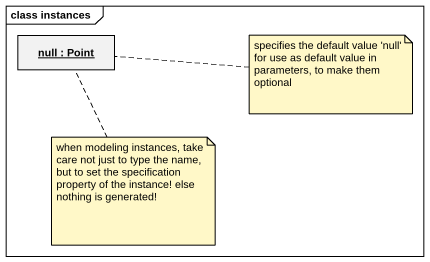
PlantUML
@startuml
mainframe class instances
hide circle
hide empty members
object "null : Point" as null
note right of null : specifies the default value 'null' for use as default value in parameters, to make them optional
note bottom of null : when modeling instances, take care not just to type the name, but to set the specification property of the instance! else nothing is generated!
@enduml
